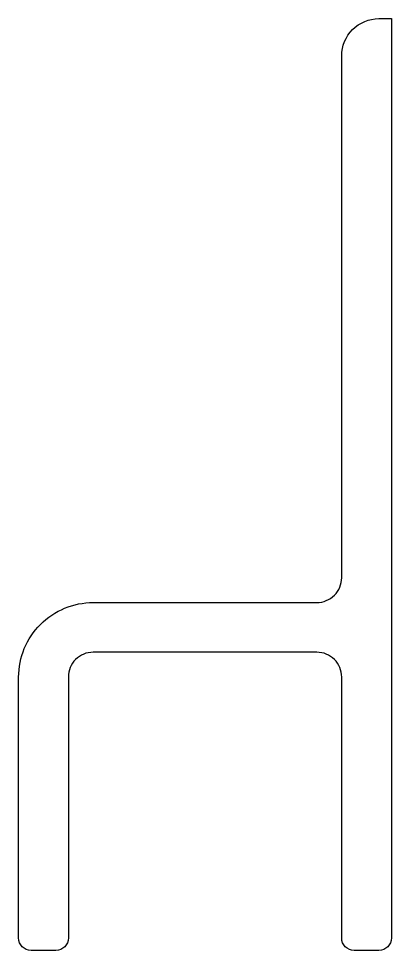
# Model space of a CAD drawing. Extents: x 392.7 to 407.7, y -64.3 to -26.8.
import ezdxf

# ---------------------------------------------------------------- set-up
doc = ezdxf.new("R2010")
doc.units = 0
doc.layers.add('ANA', color=220, linetype='CONTINUOUS')

msp = doc.modelspace()

# ---------------------------------------------------------------- linework, layer by layer
at = {"layer": 'ANA', "color": 0, "linetype": 'BYBLOCK'}
msp.add_lwpolyline([(404.68, -50.308, 0.414214), (405.68, -49.308), (405.68, -28.308, -0.414214), (407.18, -26.808), (407.68, -26.808), (407.68, -63.808, -0.414214), (407.18, -64.308), (406.18, -64.308, -0.414214), (405.68, -63.808), (405.68, -53.308, 0.414214), (404.68, -52.308), (395.68, -52.308, 0.414214), (394.68, -53.308), (394.68, -63.808, -0.414214), (394.18, -64.308), (393.18, -64.308, -0.414214), (392.68, -63.808), (392.68, -53.308, -0.414214), (395.68, -50.308)], format="xyb", close=True, dxfattribs=at)

doc.saveas('drawing.dxf')
